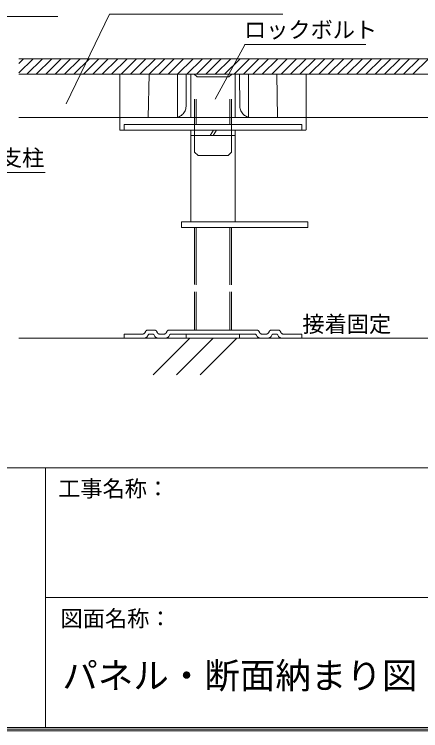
# Model space of a CAD drawing. Units: millimetres on the paper, enlarged 20 times, with parts at other scales. Extents: x -4101 to 4099, y -29121 to 2820.
# Drawn here: x -2112 to -1196, y -2820 to -1205 of the extents above; entities that cross this region are included whole.
import ezdxf
from ezdxf.enums import TextEntityAlignment as Align

# ---------------------------------------------------------------- set-up
doc = ezdxf.new("R2010")
doc.units = ezdxf.units.MM
doc.header["$LTSCALE"] = 20
for name, color, linetype, lineweight in [('3-0_構造符号', 7, 'Continuous', 18), ('3-7_建具線', 7, 'Continuous', 9), ('F-F_F-F', 7, 'Continuous', 9)]:
    doc.layers.add(name, color=color, linetype=linetype, lineweight=lineweight)
doc.styles.add('ＭＳ ゴシック', font='')
doc.styles.get('ＭＳ ゴシック').set_extended_font_data('MS Gothic')

msp = doc.modelspace()

# ---------------------------------------------------------------- linework, layer by layer
at = {"layer": '3-0_構造符号'}
for p, q in [((-2101.77, -1336.74), (-2069.76, -1304.73)), ((-2101.77, -1315.53), (-2090.97, -1304.73)), ((-2101.77, -1304.73), (-349.03, -1304.73)), ((-2083.54, -1339.73), (-2048.54, -1304.73)), ((-2062.33, -1339.73), (-2027.33, -1304.73)), ((-2041.12, -1339.73), (-2006.12, -1304.73)), ((-2019.9, -1339.73), (-1984.9, -1304.73)), ((-1998.69, -1339.73), (-1963.69, -1304.73)), ((-1977.48, -1339.73), (-1942.48, -1304.73)), ((-1956.26, -1339.73), (-1921.26, -1304.73)), ((-1935.05, -1339.73), (-1900.05, -1304.73)), ((-1913.84, -1339.73), (-1878.84, -1304.73)), ((-1892.62, -1339.73), (-1857.62, -1304.73)), ((-1871.41, -1339.73), (-1836.41, -1304.73)), ((-1850.2, -1339.73), (-1815.2, -1304.73)), ((-1828.98, -1339.73), (-1793.98, -1304.73)), ((-1807.77, -1339.73), (-1772.77, -1304.73)), ((-1786.56, -1339.73), (-1751.56, -1304.73)), ((-1765.34, -1339.73), (-1730.34, -1304.73)), ((-1744.13, -1339.73), (-1709.13, -1304.73)), ((-1722.92, -1339.73), (-1687.92, -1304.73)), ((-1701.71, -1339.73), (-1666.71, -1304.73)), ((-1680.49, -1339.73), (-1645.49, -1304.73)), ((-1659.28, -1339.73), (-1624.28, -1304.73)), ((-1638.07, -1339.73), (-1603.07, -1304.73)), ((-1616.85, -1339.73), (-1581.85, -1304.73)), ((-1595.64, -1339.73), (-1560.64, -1304.73)), ((-1574.43, -1339.73), (-1539.43, -1304.73)), ((-1553.21, -1339.73), (-1518.21, -1304.73)), ((-1532, -1339.73), (-1497, -1304.73)), ((-1510.79, -1339.73), (-1475.79, -1304.73)), ((-1489.57, -1339.73), (-1454.57, -1304.73)), ((-1468.36, -1339.73), (-1433.36, -1304.73)), ((-1447.15, -1339.73), (-1412.15, -1304.73)), ((-1425.93, -1339.73), (-1390.93, -1304.73)), ((-1404.72, -1339.73), (-1369.72, -1304.73)), ((-1383.51, -1339.73), (-1348.51, -1304.73)), ((-1362.29, -1339.73), (-1327.29, -1304.73)), ((-1341.08, -1339.73), (-1306.08, -1304.73)), ((-1319.87, -1339.73), (-1284.87, -1304.73)), ((-1298.65, -1339.73), (-1263.65, -1304.73)), ((-1277.44, -1339.73), (-1242.44, -1304.73)), ((-1256.23, -1339.73), (-1221.23, -1304.73)), ((-1235.01, -1339.73), (-1200.01, -1304.73)), ((-1213.8, -1339.73), (-1178.8, -1304.73)), ((-1664.29, -1339.73), (-2101.77, -1339.73)), ((-1874.29, -1339.73), (-1454.29, -1339.73)), ((-1874.29, -1339.73), (-1874.29, -1439.21)), ((-1808.05, -1339.73), (-1809.92, -1437.1)), ((-1744.29, -1437.23), (-1744.29, -1339.73)), ((-1724.95, -1412.46), (-1724.29, -1339.73)), ((-1714.29, -1339.73), (-1714.29, -1437.23)), ((-1699.79, -1345.73), (-1706.94, -1339.73)), ((-1668.31, -1339.73), (-1664.29, -1339.73)), ((-1664.29, -1339.73), (-349.03, -1339.73)), ((-1628.8, -1345.73), (-1621.65, -1339.73)), ((-1614.29, -1339.73), (-1614.29, -1437.23)), ((-1603.64, -1412.46), (-1604.29, -1339.73)), ((-1584.29, -1437.23), (-1584.29, -1339.73)), ((-1520.54, -1339.73), (-1518.67, -1437.1)), ((-1454.29, -1339.73), (-1454.29, -1439.21)), ((-1699.79, -1345.73), (-1664.29, -1345.73)), ((-1628.8, -1345.73), (-1664.29, -1345.73)), ((-1705.87, -1453.4), (-1705.87, -1395.73)), ((-1702.09, -1453.4), (-1702.09, -1395.73)), ((-1626.09, -1395.73), (-1626.09, -1453.4)), ((-1622.31, -1395.73), (-1622.31, -1453.4)), ((-1749.95, -1437.23), (-2101.77, -1437.23)), ((-1874.29, -1439.21), (-1872.31, -1437.23)), ((-1872.31, -1437.23), (-1456.27, -1437.23)), ((-1504.27, -1437.23), (-1824.31, -1437.23)), ((-349.03, -1437.23), (-1578.64, -1437.23)), ((-1874.29, -1464.25), (-1874.29, -1439.21)), ((-1622.31, -1453.4), (-1705.87, -1453.4)), ((-1626.09, -1453.4), (-1702.09, -1453.4)), ((-1454.29, -1439.21), (-1454.29, -1464.25)), ((-1456.27, -1466.23), (-1872.31, -1466.23)), ((-1714.09, -1466.18), (-1614.09, -1466.18)), ((-1714.09, -1466.18), (-1614.09, -1466.18)), ((-1714.09, -1478.18), (-1714.09, -1466.18)), ((-1714.09, -1672.77), (-1714.09, -1466.18)), ((-1614.09, -1466.18), (-1614.09, -1478.18)), ((-1614.09, -1466.18), (-1614.09, -1672.77)), ((-1614.09, -1478.18), (-1714.09, -1478.18)), ((-1697.89, -1523.42), (-1630.29, -1523.42)), ((-1735.16, -1672.83), (-1735.16, -1685.61)), ((-1735.07, -1672.83), (-1450.57, -1672.83)), ((-1450.76, -1672.98), (-1450.76, -1685.76)), ((-1450.57, -1685.61), (-1735.07, -1685.61)), ((-1705.99, -1814.26), (-1705.87, -1686.1)), ((-1702.24, -1814.41), (-1702.09, -1686.1)), ((-1626.09, -1686.1), (-1626.19, -1814.56)), ((-1622.31, -1686.1), (-1622.44, -1814.56)), ((-1706.07, -1911.73), (-1706.07, -1830.62)), ((-1706.07, -1916.71), (-1706.07, -1833.82)), ((-1702.29, -1911.73), (-1702.29, -1830.62)), ((-1702.29, -1916.71), (-1702.29, -1833.82)), ((-1626.29, -1830.62), (-1626.29, -1911.73)), ((-1626.29, -1833.82), (-1626.29, -1916.71)), ((-1622.51, -1830.62), (-1622.51, -1911.73)), ((-1622.51, -1833.82), (-1622.51, -1916.71)), ((-1818.05, -1923.21), (-1815.74, -1919.21)), ((-1811.41, -1916.71), (-1795.91, -1916.71)), ((-1769.76, -1923.21), (-1767.45, -1919.21)), ((-1763.12, -1916.71), (-1565.46, -1916.71)), ((-1558.83, -1923.21), (-1561.13, -1919.21)), ((-1537.01, -1919.21), (-1539.32, -1923.21)), ((-1517.18, -1916.71), (-1532.68, -1916.71)), ((-1510.54, -1923.21), (-1512.85, -1919.21)), ((-2101.77, -1934.89), (-349.03, -1934.89)), ((-1864.29, -1934.89), (-1864.29, -1925.71)), ((-1822.38, -1925.71), (-1864.29, -1925.71)), ((-1812.23, -1931.14), (-1810.54, -1928.21)), ((-1801.11, -1925.71), (-1806.21, -1925.71)), ((-1799.09, -2017.4), (-1716.58, -1934.89)), ((-1795.09, -1931.14), (-1796.78, -1928.21)), ((-1774.09, -1925.71), (-1784.94, -1925.71)), ((-1763.95, -1931.14), (-1762.26, -1928.21)), ((-1757.93, -1925.71), (-1570.66, -1925.71)), ((-1746.06, -2017.4), (-1663.54, -1934.89)), ((-1724.29, -1934.89), (-1724.29, -1925.71)), ((-1693.03, -2017.4), (-1610.51, -1934.89)), ((-1604.29, -1934.89), (-1604.29, -1925.71)), ((-1564.64, -1931.14), (-1566.33, -1928.21)), ((-1554.5, -1925.71), (-1543.65, -1925.71)), ((-1533.5, -1931.14), (-1531.81, -1928.21)), ((-1527.48, -1925.71), (-1522.38, -1925.71)), ((-1516.36, -1931.14), (-1518.05, -1928.21)), ((-1506.21, -1925.71), (-1464.29, -1925.71)), ((-1464.29, -1925.71), (-1464.29, -1934.89)), ((-1464.29, -1934.89), (-1464.29, -1925.71))]:
    msp.add_line(p, q, dxfattribs=at)
for points in [[(-1749.95, -1437.23), (-1747.35, -1437.1), (-1744.78, -1436.69), (-1742.27, -1436.02), (-1739.84, -1435.1), (-1737.51, -1433.92), (-1735.33, -1432.51), (-1733.3, -1430.88), (-1731.45, -1429.05), (-1729.8, -1427.04), (-1728.37, -1424.87), (-1727.18, -1422.56), (-1726.23, -1420.13), (-1725.54, -1417.63), (-1725.11, -1415.06), (-1724.95, -1412.46)], [(-1603.64, -1412.46), (-1603.48, -1415.06), (-1603.05, -1417.63), (-1602.36, -1420.13), (-1601.41, -1422.56), (-1600.21, -1424.87), (-1598.79, -1427.04), (-1597.14, -1429.05), (-1595.29, -1430.88), (-1593.26, -1432.51), (-1591.08, -1433.92), (-1588.75, -1435.1), (-1586.32, -1436.02), (-1583.81, -1436.69), (-1581.24, -1437.1), (-1578.64, -1437.23)], [(-1454.29, -1439.21), (-1454.3, -1439.02), (-1454.33, -1438.83), (-1454.38, -1438.64), (-1454.45, -1438.45), (-1454.53, -1438.28), (-1454.63, -1438.11), (-1454.74, -1437.96), (-1454.87, -1437.81), (-1455.02, -1437.68), (-1455.17, -1437.57), (-1455.34, -1437.47), (-1455.52, -1437.38), (-1455.7, -1437.32), (-1455.89, -1437.27), (-1456.08, -1437.24), (-1456.27, -1437.23)], [(-1705.87, -1453.4), (-1705.87, -1515.38), (-1697.89, -1523.42)], [(-1630.29, -1523.42), (-1622.31, -1515.38), (-1622.31, -1453.4)], [(-1874.29, -1464.25), (-1874.29, -1464.45), (-1874.26, -1464.64), (-1874.21, -1464.83), (-1874.14, -1465.01), (-1874.06, -1465.18), (-1873.96, -1465.35), (-1873.85, -1465.51), (-1873.71, -1465.65), (-1873.57, -1465.78), (-1873.41, -1465.9), (-1873.25, -1466), (-1873.07, -1466.08), (-1872.89, -1466.15), (-1872.7, -1466.19), (-1872.51, -1466.22), (-1872.31, -1466.23)], [(-1456.27, -1466.23), (-1456.07, -1466.22), (-1455.86, -1466.19), (-1455.66, -1466.13), (-1455.47, -1466.06), (-1455.28, -1465.97), (-1455.11, -1465.85), (-1454.95, -1465.72), (-1454.8, -1465.58), (-1454.67, -1465.42), (-1454.56, -1465.24), (-1454.47, -1465.06), (-1454.39, -1464.86), (-1454.34, -1464.66), (-1454.31, -1464.46), (-1454.29, -1464.25)], [(-1811.41, -1916.71), (-1811.93, -1916.74), (-1812.45, -1916.82), (-1812.95, -1916.95), (-1813.44, -1917.14), (-1813.91, -1917.38), (-1814.35, -1917.66), (-1814.75, -1917.99), (-1815.12, -1918.36), (-1815.45, -1918.77), (-1815.74, -1919.21)], [(-1791.58, -1919.21), (-1791.87, -1918.77), (-1792.2, -1918.36), (-1792.57, -1917.99), (-1792.97, -1917.66), (-1793.41, -1917.38), (-1793.88, -1917.14), (-1794.37, -1916.95), (-1794.87, -1916.82), (-1795.39, -1916.74), (-1795.91, -1916.71)], [(-1791.58, -1919.21), (-1789.27, -1923.21), (-1788.99, -1923.65), (-1788.66, -1924.05), (-1788.29, -1924.42), (-1787.88, -1924.75), (-1787.44, -1925.04), (-1786.98, -1925.28), (-1786.49, -1925.46), (-1785.98, -1925.6), (-1785.46, -1925.68), (-1784.94, -1925.71)], [(-1763.12, -1916.71), (-1763.65, -1916.74), (-1764.16, -1916.82), (-1764.67, -1916.95), (-1765.16, -1917.14), (-1765.62, -1917.38), (-1766.06, -1917.66), (-1766.47, -1917.99), (-1766.84, -1918.36), (-1767.17, -1918.77), (-1767.45, -1919.21)], [(-1561.13, -1919.21), (-1561.42, -1918.77), (-1561.75, -1918.36), (-1562.12, -1917.99), (-1562.53, -1917.66), (-1562.96, -1917.38), (-1563.43, -1917.14), (-1563.92, -1916.95), (-1564.43, -1916.82), (-1564.94, -1916.74), (-1565.46, -1916.71)], [(-1532.68, -1916.71), (-1533.2, -1916.74), (-1533.72, -1916.82), (-1534.22, -1916.95), (-1534.71, -1917.14), (-1535.18, -1917.38), (-1535.62, -1917.66), (-1536.02, -1917.99), (-1536.39, -1918.36), (-1536.72, -1918.77), (-1537.01, -1919.21)], [(-1512.85, -1919.21), (-1513.14, -1918.77), (-1513.47, -1918.36), (-1513.84, -1917.99), (-1514.24, -1917.66), (-1514.68, -1917.38), (-1515.15, -1917.14), (-1515.64, -1916.95), (-1516.14, -1916.82), (-1516.66, -1916.74), (-1517.18, -1916.71)], [(-1822.38, -1925.71), (-1821.85, -1925.68), (-1821.34, -1925.6), (-1820.83, -1925.46), (-1820.34, -1925.28), (-1819.88, -1925.04), (-1819.44, -1924.75), (-1819.03, -1924.42), (-1818.66, -1924.05), (-1818.33, -1923.65), (-1818.05, -1923.21)], [(-1818.73, -1934.89), (-1817.94, -1934.85), (-1817.17, -1934.72), (-1816.41, -1934.52), (-1815.68, -1934.24), (-1814.98, -1933.88), (-1814.32, -1933.46), (-1813.71, -1932.96), (-1813.16, -1932.41), (-1812.66, -1931.8), (-1812.23, -1931.14)], [(-1806.21, -1925.71), (-1806.73, -1925.74), (-1807.25, -1925.82), (-1807.76, -1925.95), (-1808.25, -1926.14), (-1808.71, -1926.38), (-1809.15, -1926.66), (-1809.56, -1926.99), (-1809.93, -1927.36), (-1810.26, -1927.77), (-1810.54, -1928.21)], [(-1796.78, -1928.21), (-1797.06, -1927.77), (-1797.39, -1927.36), (-1797.76, -1926.99), (-1798.17, -1926.66), (-1798.61, -1926.38), (-1799.07, -1926.14), (-1799.56, -1925.95), (-1800.07, -1925.82), (-1800.59, -1925.74), (-1801.11, -1925.71)], [(-1795.09, -1931.14), (-1794.66, -1931.8), (-1794.16, -1932.41), (-1793.61, -1932.96), (-1793, -1933.46), (-1792.34, -1933.88), (-1791.64, -1934.24), (-1790.91, -1934.52), (-1790.15, -1934.72), (-1789.37, -1934.85), (-1788.59, -1934.89)], [(-1774.09, -1925.71), (-1773.57, -1925.68), (-1773.05, -1925.6), (-1772.55, -1925.46), (-1772.06, -1925.28), (-1771.59, -1925.04), (-1771.15, -1924.75), (-1770.75, -1924.42), (-1770.38, -1924.05), (-1770.05, -1923.65), (-1769.76, -1923.21)], [(-1770.45, -1934.89), (-1769.66, -1934.85), (-1768.89, -1934.72), (-1768.13, -1934.52), (-1767.39, -1934.24), (-1766.7, -1933.88), (-1766.04, -1933.46), (-1765.43, -1932.96), (-1764.87, -1932.41), (-1764.38, -1931.8), (-1763.95, -1931.14)], [(-1757.93, -1925.71), (-1758.45, -1925.74), (-1758.97, -1925.82), (-1759.47, -1925.95), (-1759.96, -1926.14), (-1760.43, -1926.38), (-1760.87, -1926.66), (-1761.27, -1926.99), (-1761.64, -1927.36), (-1761.97, -1927.77), (-1762.26, -1928.21)], [(-1566.33, -1928.21), (-1566.62, -1927.77), (-1566.95, -1927.36), (-1567.32, -1926.99), (-1567.72, -1926.66), (-1568.16, -1926.38), (-1568.63, -1926.14), (-1569.12, -1925.95), (-1569.62, -1925.82), (-1570.14, -1925.74), (-1570.66, -1925.71)], [(-1564.64, -1931.14), (-1564.21, -1931.8), (-1563.72, -1932.41), (-1563.16, -1932.96), (-1562.55, -1933.46), (-1561.89, -1933.88), (-1561.19, -1934.24), (-1560.46, -1934.52), (-1559.7, -1934.72), (-1558.93, -1934.85), (-1558.14, -1934.89)], [(-1558.83, -1923.21), (-1558.54, -1923.65), (-1558.21, -1924.05), (-1557.84, -1924.42), (-1557.43, -1924.75), (-1557, -1925.04), (-1556.53, -1925.28), (-1556.04, -1925.46), (-1555.53, -1925.6), (-1555.02, -1925.68), (-1554.5, -1925.71)], [(-1543.65, -1925.71), (-1543.12, -1925.68), (-1542.61, -1925.6), (-1542.1, -1925.46), (-1541.61, -1925.28), (-1541.15, -1925.04), (-1540.71, -1924.75), (-1540.3, -1924.42), (-1539.93, -1924.05), (-1539.6, -1923.65), (-1539.32, -1923.21)], [(-1540, -1934.89), (-1539.21, -1934.85), (-1538.44, -1934.72), (-1537.68, -1934.52), (-1536.95, -1934.24), (-1536.25, -1933.88), (-1535.59, -1933.46), (-1534.98, -1932.96), (-1534.42, -1932.41), (-1533.93, -1931.8), (-1533.5, -1931.14)], [(-1527.48, -1925.71), (-1528, -1925.74), (-1528.52, -1925.82), (-1529.03, -1925.95), (-1529.52, -1926.14), (-1529.98, -1926.38), (-1530.42, -1926.66), (-1530.83, -1926.99), (-1531.2, -1927.36), (-1531.53, -1927.77), (-1531.81, -1928.21)], [(-1518.05, -1928.21), (-1518.33, -1927.77), (-1518.66, -1927.36), (-1519.03, -1926.99), (-1519.44, -1926.66), (-1519.88, -1926.38), (-1520.34, -1926.14), (-1520.83, -1925.95), (-1521.34, -1925.82), (-1521.85, -1925.74), (-1522.38, -1925.71)], [(-1516.36, -1931.14), (-1515.93, -1931.8), (-1515.43, -1932.41), (-1514.88, -1932.96), (-1514.27, -1933.46), (-1513.61, -1933.88), (-1512.91, -1934.24), (-1512.18, -1934.52), (-1511.42, -1934.72), (-1510.64, -1934.85), (-1509.86, -1934.89)], [(-1510.54, -1923.21), (-1510.26, -1923.65), (-1509.93, -1924.05), (-1509.56, -1924.42), (-1509.15, -1924.75), (-1508.71, -1925.04), (-1508.25, -1925.28), (-1507.76, -1925.46), (-1507.25, -1925.6), (-1506.73, -1925.68), (-1506.21, -1925.71)]]:
    msp.add_lwpolyline(points, dxfattribs=at)
for points in [[(-1464.11, -1466.18), (-1864.07, -1466.18), (-1864.07, -1453.4), (-1464.11, -1453.4)], [(-1664.09, -1478.18), (-1670.27, -1478.18), (-1662.71, -1466.18), (-1656.53, -1466.18)]]:
    msp.add_lwpolyline(points, close=True, dxfattribs=at)
at = {"layer": '3-7_建具線'}
for p, q in [((-2013.63, -1209.2), (-2957.84, -1209.2)), ((-1897.04, -1204.67), (-1994.81, -1406.19)), ((-1506.86, -1204.67), (-1897.04, -1204.67)), ((-1659.55, -1395.79), (-1592.73, -1273.14)), ((-1320.01, -1272.97), (-1592.87, -1272.97)), ((-2042.41, -1561.04), (-2451.04, -1561.04))]:
    msp.add_line(p, q, dxfattribs=at)
at = {"layer": 'F-F_F-F', "color": 6}
for p, q in [((4000, -2227.25), (-4000, -2227.25)), ((4000, -2520.25), (-2041.73, -2520.25)), ((4003.5, -2820.25), (-4003.5, -2820.25)), ((4000, -2816.75), (-4001.75, -2816.75)), ((3996.5, -2813.25), (-4000, -2813.25))]:
    msp.add_line(p, q, dxfattribs=at)
at = {"layer": 'F-F_F-F', "color": 3}
msp.add_line((-2041.73, -2227.25), (-2041.73, -2813.25), dxfattribs=at)

# ---------------------------------------------------------------- texts
at = {"layer": '3-0_構造符号', "style": 'ＭＳ ゴシック'}
for s, p in [('ロックボルト', (-1594.35, -1268.84)), ('スタンダード支柱', (-2444.46, -1557.61)), ('接着固定', (-1462.71, -1932.61))]:
    msp.add_text(s, height=36.66, dxfattribs=at).set_placement(p, align=Align.BOTTOM_LEFT)
at = {"layer": 'F-F_F-F', "style": 'ＭＳ ゴシック'}
for s, height, p in [('工事名称：', 36.66, (-2013.13, -2303.69)), ('図面名称：', 36.66, (-2007.72, -2596.69)), ('パネル・断面納まり図', 58.65, (-2003.72, -2742.88))]:
    msp.add_text(s, height=height, dxfattribs=at).set_placement(p, align=Align.BOTTOM_LEFT)

doc.saveas('drawing.dxf')
